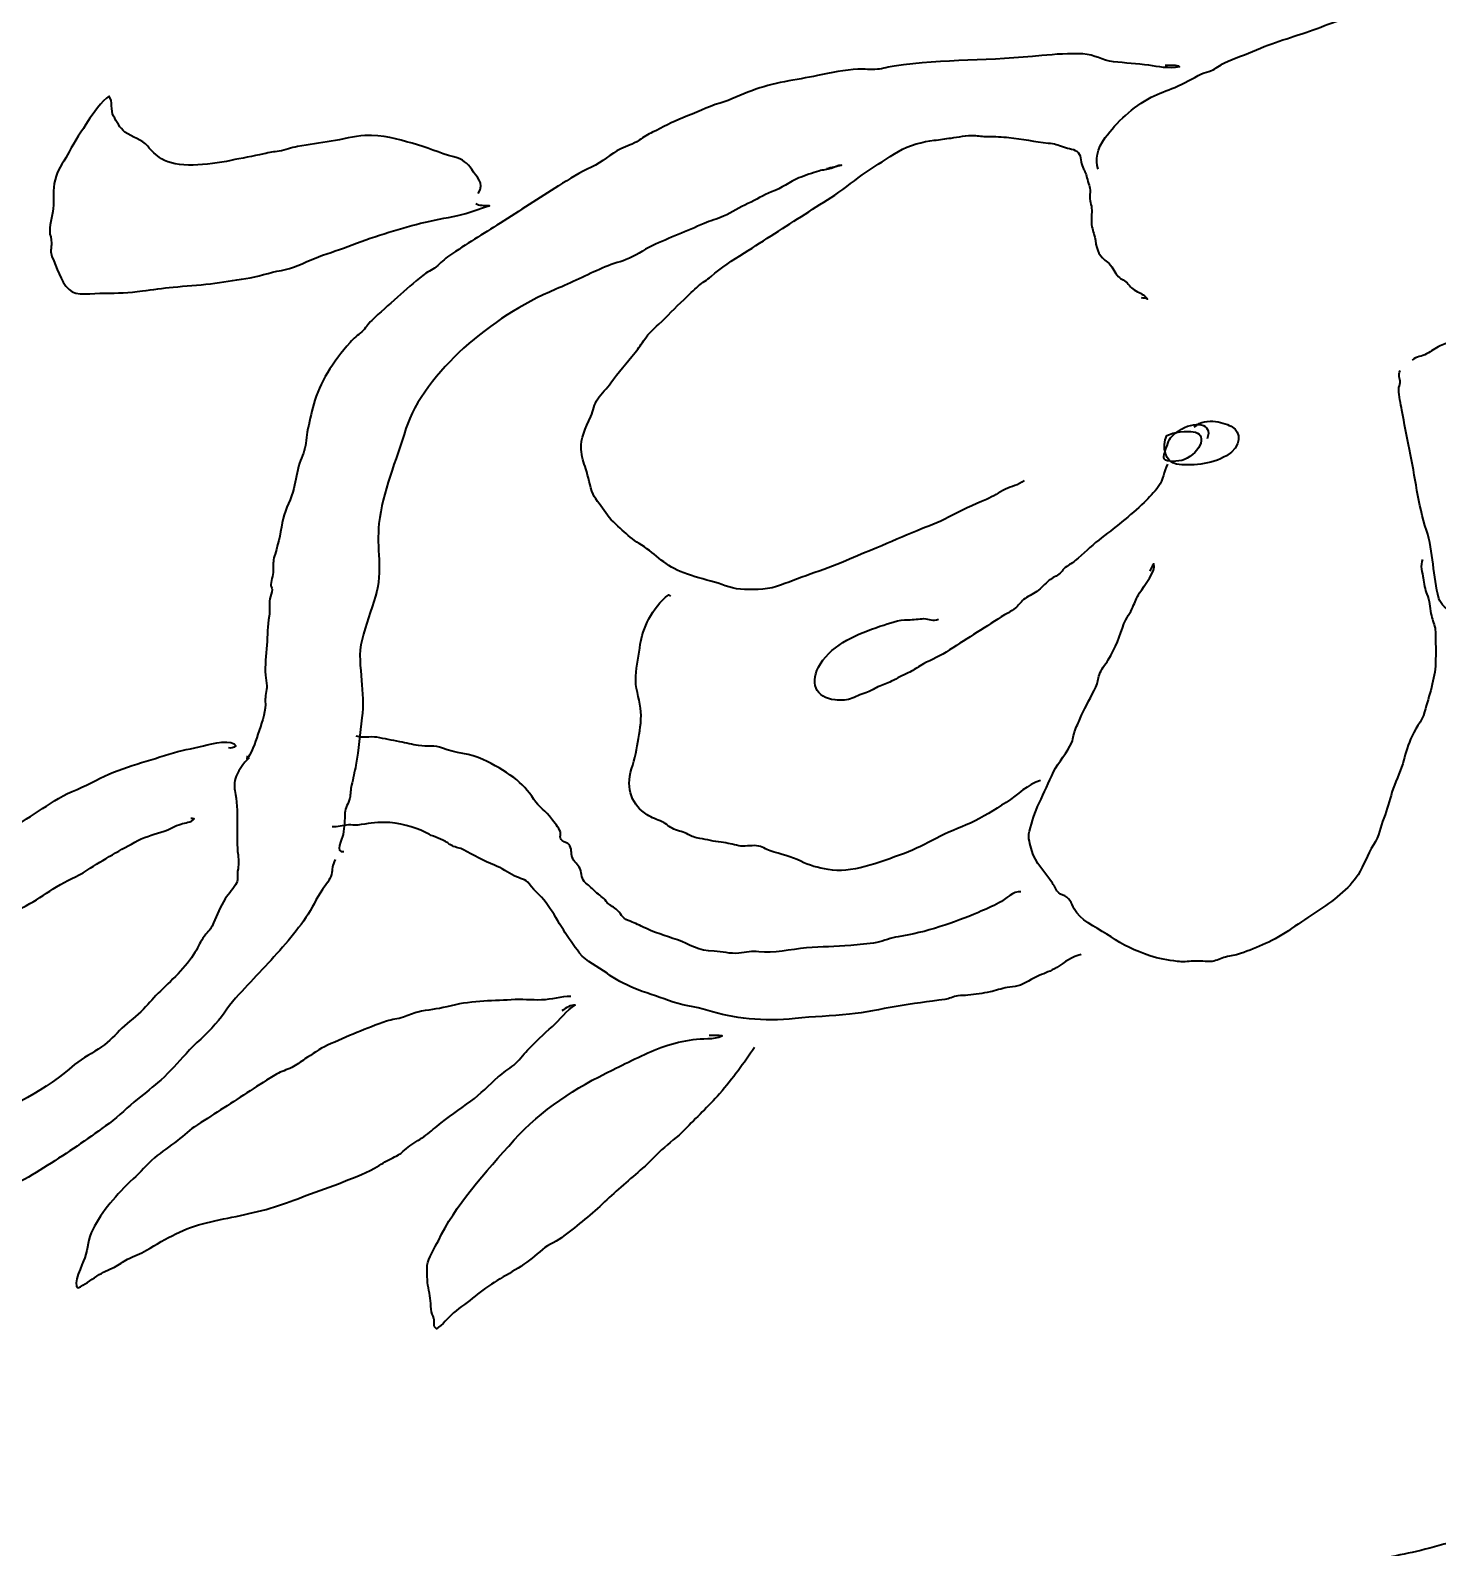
# Model space of a CAD drawing. Header units: millimetres. Extents: x 303.9 to 374.2, y -244.7 to -222.4.
# Drawn here: x 348.98 to 354.12, y -238.55 to -233.01 of the extents above; entities that cross this region are included whole.
import ezdxf

# ---------------------------------------------------------------- set-up
doc = ezdxf.new("R2010")
doc.units = ezdxf.units.MM
doc.header["$MEASUREMENT"] = 0
doc.layers.add('Bottom', color=7, linetype='Continuous', lineweight=0)

# ---------------------------------------------------------------- blocks, each defined once
blk = doc.blocks.new('Block_2')
at = {"layer": 'Bottom', "color": 18, "lineweight": 40, "true_color": 0x000000}
blk.add_open_spline([(351.8481, -242.1475), (351.8707, -242.0982), (351.8788, -242.0074), (351.8727, -241.8747), (351.8669, -241.7423), (351.8343, -241.5684), (351.7758, -241.3527), (351.7493, -241.2551), (351.7141, -241.1841), (351.6711, -241.1398), (351.6281, -241.0957), (351.5767, -241.0724), (351.5174, -241.0701), (351.5458, -241.0542), (351.5679, -241.0293), (351.5825, -240.9952), (351.5973, -240.9612), (351.6067, -240.9219), (351.6111, -240.8776), (351.6156, -240.8333), (351.6141, -240.7852), (351.608, -240.7349), (351.6017, -240.6838), (351.5913, -240.6332), (351.5774, -240.5819), (351.5412, -240.4485), (351.4967, -240.3336), (351.4445, -240.2367), (351.3923, -240.1402), (351.3381, -240.0752), (351.2825, -240.042), (351.2892, -240.0402), (351.2959, -240.0384), (351.3026, -240.0366), (351.3578, -240.0219), (351.4166, -239.9932), (351.4787, -239.9514), (351.5409, -239.9094), (351.6016, -239.8597), (351.6611, -239.8021), (351.7206, -239.7448), (351.7764, -239.6832), (351.8289, -239.6177), (351.8808, -239.5517), (351.9264, -239.4867), (351.9636, -239.4225), (352.002, -239.3581), (352.0305, -239.2976), (352.0495, -239.2406), (352.0688, -239.1841), (352.075, -239.1374), (352.0679, -239.1012), (352.13, -239.1131), (352.2333, -239.1138), (352.3776, -239.1019), (352.5213, -239.0901), (352.7047, -239.0504), (352.9261, -238.9816), (352.9785, -238.9653), (353.0338, -238.9448), (353.0919, -238.9197), (353.1494, -238.8947), (353.2051, -238.8678), (353.2575, -238.838), (353.3107, -238.8087), (353.359, -238.7784), (353.403, -238.7473), (353.4472, -238.7159), (353.4815, -238.6862), (353.5066, -238.6579), (353.5385, -238.7), (353.5788, -238.7406), (353.6276, -238.7794), (353.6765, -238.8184), (353.7307, -238.8478), (353.7897, -238.8671), (353.8246, -238.8182), (353.8449, -238.7693), (353.8513, -238.7197), (353.8574, -238.6701), (353.8592, -238.628), (353.8567, -238.5934), (353.8739, -238.596), (353.8986, -238.595), (353.9317, -238.5901), (353.9644, -238.5848), (354.0018, -238.5776), (354.0438, -238.5676), (354.0859, -238.5576), (354.1307, -238.5453), (354.1788, -238.532), (354.2268, -238.518), (354.2753, -238.5027), (354.324, -238.4859), (354.3534, -238.4759), (354.3869, -238.4626), (354.4253, -238.4472), (354.4635, -238.4311), (354.5017, -238.4143), (354.5402, -238.3969), (354.5787, -238.379), (354.6159, -238.3609), (354.6512, -238.3425), (354.6865, -238.3237), (354.7169, -238.3059), (354.7416, -238.2886), (354.7429, -238.3018), (354.7457, -238.3275), (354.751, -238.3646), (354.7559, -238.4019), (354.7634, -238.4447), (354.7729, -238.4925), (354.7823, -238.5403), (354.7938, -238.5908), (354.8073, -238.6441), (354.8207, -238.6974), (354.8353, -238.7474), (354.8522, -238.7944), (354.8865, -238.8916), (354.9215, -238.9822), (354.957, -239.0669), (354.9926, -239.1515), (355.0255, -239.2278), (355.0558, -239.2954), (355.0866, -239.3632), (355.1148, -239.4204), (355.1394, -239.468), (355.165, -239.5153), (355.1844, -239.5499), (355.1979, -239.5726), (355.1557, -239.5806), (355.111, -239.591), (355.0637, -239.6036), (355.0165, -239.6157), (354.969, -239.6285), (354.9199, -239.6423), (354.8718, -239.6559), (354.8244, -239.6696), (354.7788, -239.6837), (354.733, -239.6976), (354.6928, -239.7107), (354.6577, -239.7228), (354.4538, -239.7927), (354.2747, -239.8652), (354.1194, -239.9419), (354.085, -239.838), (354.0375, -239.7445), (353.977, -239.6612), (353.9165, -239.5777), (353.8465, -239.5105), (353.7674, -239.4593), (353.6884, -239.4082), (353.6008, -239.3753), (353.5049, -239.3605), (353.4089, -239.3458), (353.3083, -239.3548), (353.2021, -239.3881), (353.1443, -239.4063), (353.0876, -239.4288), (353.0325, -239.4562), (352.9774, -239.4834), (352.9271, -239.5193), (352.8818, -239.5645), (352.8367, -239.6092), (352.7989, -239.6646), (352.7689, -239.731), (352.7389, -239.7972), (352.7202, -239.8789), (352.7114, -239.976), (352.7034, -240.0734), (352.7081, -240.1878), (352.7263, -240.3203), (352.7445, -240.4524), (352.7799, -240.6063), (352.8319, -240.782), (352.8984, -241.0058), (352.9717, -241.1837), (353.054, -241.3163), (353.1353, -241.4488), (353.2226, -241.5464), (353.3153, -241.6091), (353.4077, -241.672), (353.5052, -241.7051), (353.606, -241.7097), (353.7074, -241.7137), (353.8109, -241.6994), (353.9169, -241.6663), (354.023, -241.633), (354.1097, -241.5836), (354.1782, -241.5192), (354.2457, -241.4541), (354.2959, -241.3786), (354.3282, -241.292), (354.3598, -241.2056), (354.3739, -241.1105), (354.3706, -241.0068), (354.3671, -240.903), (354.3465, -240.7946), (354.3094, -240.6816), (354.305, -240.6678), (354.3, -240.6542), (354.2944, -240.6409), (354.2889, -240.6274), (354.2846, -240.6137), (354.2797, -240.6), (354.3413, -240.5918), (354.3967, -240.5835), (354.4469, -240.5753), (354.4971, -240.5669), (354.5457, -240.5576), (354.5932, -240.5468), (354.6406, -240.5361), (354.6897, -240.5227), (354.7405, -240.5073), (354.7909, -240.4921), (354.8477, -240.4735), (354.9104, -240.452), (355.019, -240.4147), (355.1181, -240.3745), (355.2075, -240.3313), (355.2969, -240.2877), (355.3692, -240.2471), (355.424, -240.2089), (355.4205, -240.2308), (355.4208, -240.2612), (355.4265, -240.3001), (355.4316, -240.3393), (355.4397, -240.3833), (355.4505, -240.4324), (355.4612, -240.4816), (355.4745, -240.5328), (355.4901, -240.5858), (355.5066, -240.6391), (355.5231, -240.6907), (355.5408, -240.7407), (355.5624, -240.8013), (355.5912, -240.8628), (355.6275, -240.9249), (355.6642, -240.9868), (355.7019, -241.0451), (355.7405, -241.0998), (355.5892, -241.155), (355.4636, -241.2227), (355.3615, -241.3031), (355.2594, -241.3834), (355.1773, -241.464), (355.1153, -241.5455), (355.0525, -241.6269), (355.0073, -241.7021), (354.9788, -241.7708), (354.9508, -241.8395), (354.935, -241.8896), (354.9317, -241.9212), (354.8908, -241.9213), (354.8447, -241.9245), (354.7922, -241.9304), (354.7398, -241.9368), (354.6803, -241.947), (354.612, -241.9619), (354.5443, -241.9761), (354.467, -241.9954), (354.3799, -242.0189), (354.2929, -242.0428), (354.1944, -242.0721), (354.084, -242.1067), (353.9666, -242.1437), (353.8511, -242.1823), (353.7381, -242.2231), (353.6246, -242.2636), (353.5211, -242.3032), (353.4273, -242.3425), (353.3333, -242.3814), (353.2534, -242.4173), (353.1863, -242.4502), (353.1193, -242.4832), (353.074, -242.5106), (353.0496, -242.5329), (353.0078, -242.4678), (352.9395, -242.4085), (352.8445, -242.3537), (352.75, -242.2988), (352.6447, -242.2535), (352.53, -242.2176), (352.4144, -242.1816), (352.2965, -242.157), (352.1754, -242.1435), (352.0539, -242.1302), (351.9451, -242.1316), (351.8481, -242.1475)], degree=3, knots=[0, 0, 0, 0, 1, 1, 1, 2, 2, 2, 3, 3, 3, 4, 4, 4, 5, 5, 5, 6, 6, 6, 7, 7, 7, 8, 8, 8, 9, 9, 9, 10, 10, 10, 11, 11, 11, 12, 12, 12, 13, 13, 13, 14, 14, 14, 15, 15, 15, 16, 16, 16, 17, 17, 17, 18, 18, 18, 19, 19, 19, 20, 20, 20, 21, 21, 21, 22, 22, 22, 23, 23, 23, 24, 24, 24, 25, 25, 25, 26, 26, 26, 27, 27, 27, 28, 28, 28, 29, 29, 29, 30, 30, 30, 31, 31, 31, 32, 32, 32, 33, 33, 33, 34, 34, 34, 35, 35, 35, 36, 36, 36, 37, 37, 37, 38, 38, 38, 39, 39, 39, 40, 40, 40, 41, 41, 41, 42, 42, 42, 43, 43, 43, 44, 44, 44, 45, 45, 45, 46, 46, 46, 47, 47, 47, 48, 48, 48, 49, 49, 49, 50, 50, 50, 51, 51, 51, 52, 52, 52, 53, 53, 53, 54, 54, 54, 55, 55, 55, 56, 56, 56, 57, 57, 57, 58, 58, 58, 59, 59, 59, 60, 60, 60, 61, 61, 61, 62, 62, 62, 63, 63, 63, 64, 64, 64, 65, 65, 65, 66, 66, 66, 67, 67, 67, 68, 68, 68, 69, 69, 69, 70, 70, 70, 71, 71, 71, 72, 72, 72, 73, 73, 73, 74, 74, 74, 75, 75, 75, 76, 76, 76, 77, 77, 77, 78, 78, 78, 79, 79, 79, 80, 80, 80, 81, 81, 81, 82, 82, 82, 83, 83, 83, 84, 84, 84, 85, 85, 85, 86, 86, 86, 87, 87, 87, 88, 88, 88, 89, 89, 89, 90, 90, 90, 91, 91, 91, 92, 92, 92, 93, 93, 93, 94, 94, 94, 95, 95, 95, 96, 96, 96, 96], dxfattribs=at)

msp = doc.modelspace()

# ---------------------------------------------------------------- linework, layer by layer
at = {"layer": 'Bottom', "color": 18, "lineweight": 35, "true_color": 0x000000}
for points, knots in [([(352.8817, -233.5208), (352.8708, -233.4877), (352.8767, -233.4472), (352.9076, -233.406), (352.9496, -233.3501), (353.007, -233.2946), (353.0757, -233.2587), (353.1031, -233.2444), (353.1335, -233.2344), (353.1614, -233.2229), (353.1963, -233.2085), (353.2256, -233.1902), (353.2584, -233.1737), (353.2727, -233.1665), (353.281, -233.1681), (353.2954, -233.1616), (353.3117, -233.1543), (353.3253, -233.1408), (353.3424, -233.1334), (353.3806, -233.1167), (353.4207, -233.102), (353.4603, -233.0851), (353.5331, -233.054), (353.607, -233.0352), (353.6807, -233.0075), (353.7535, -232.9802), (353.8283, -232.9528), (353.9008, -232.9331), (353.9778, -232.9121), (354.049, -232.8943), (354.1236, -232.885), (354.2002, -232.8754), (354.2737, -232.8733), (354.3508, -232.8639), (354.3858, -232.8597), (354.4213, -232.859), (354.456, -232.8563), (354.4986, -232.853), (354.5308, -232.8623), (354.5698, -232.8662), (354.6299, -232.8723), (354.6932, -232.8809), (354.7406, -232.9049), (354.7626, -232.916), (354.7901, -232.9262), (354.8049, -232.9436), (354.8191, -232.9602), (354.8377, -232.9708), (354.8508, -232.9877), (354.8783, -233.0234), (354.8929, -233.073), (354.9283, -233.1027), (354.9615, -233.1305), (354.994, -233.1632), (355.0113, -233.2033), (355.0309, -233.2488), (355.0085, -233.3164), (354.9863, -233.3732), (354.9754, -233.4011), (354.9771, -233.4225), (354.9699, -233.4496), (354.961, -233.4829), (354.9455, -233.5223), (354.9331, -233.5555), (354.9116, -233.6129), (354.8604, -233.6788), (354.8152, -233.7326), (354.7666, -233.7905), (354.7184, -233.848), (354.6497, -233.8955), (354.5805, -233.9434), (354.5102, -233.9747), (354.4404, -234.0184), (354.4058, -234.0401), (354.3725, -234.0491), (354.3358, -234.0654), (354.3181, -234.0733), (354.2996, -234.0788), (354.2824, -234.0871), (354.2641, -234.0959), (354.2475, -234.1121), (354.2295, -234.1218), (354.198, -234.1389), (354.1618, -234.1526), (354.1296, -234.1665), (354.1115, -234.1743), (354.0981, -234.1872), (354.0808, -234.1959), (354.062, -234.2052), (354.0453, -234.2045), (354.0276, -234.2187)], [0, 0, 0, 0, 1, 1, 1, 2, 2, 2, 3, 3, 3, 4, 4, 4, 5, 5, 5, 6, 6, 6, 7, 7, 7, 8, 8, 8, 9, 9, 9, 10, 10, 10, 11, 11, 11, 12, 12, 12, 13, 13, 13, 14, 14, 14, 15, 15, 15, 16, 16, 16, 17, 17, 17, 18, 18, 18, 19, 19, 19, 20, 20, 20, 21, 21, 21, 22, 22, 22, 23, 23, 23, 24, 24, 24, 25, 25, 25, 26, 26, 26, 27, 27, 27, 28, 28, 28, 29, 29, 29, 30, 30, 30, 30]), ([(353.1259, -233.1422), (353.1449, -233.1418), (353.1679, -233.1379), (353.1792, -233.1474), (353.1368, -233.1562), (353.1021, -233.1466), (353.0667, -233.1421), (353.0237, -233.1366), (352.9806, -233.1337), (352.9376, -233.1293), (352.8964, -233.125), (352.8696, -233.1026), (352.8252, -233.1008), (352.7777, -233.099), (352.726, -233.1015), (352.6756, -233.1069), (352.4934, -233.1263), (352.3192, -233.1195), (352.1372, -233.1448), (352.118, -233.1475), (352.096, -233.1551), (352.0758, -233.1567), (352.0515, -233.1587), (352.0288, -233.1554), (352.0047, -233.1567), (351.9579, -233.1592), (351.9059, -233.1692), (351.8567, -233.1797), (351.78, -233.196), (351.6934, -233.2056), (351.6173, -233.235), (351.5781, -233.2502), (351.5408, -233.268), (351.5013, -233.2801), (351.4543, -233.2945), (351.4119, -233.3163), (351.3654, -233.3338), (351.3269, -233.3483), (351.2929, -233.3695), (351.2554, -233.3865), (351.2379, -233.3945), (351.223, -233.4047), (351.2067, -233.4154), (351.1813, -233.4321), (351.1645, -233.435), (351.1388, -233.4476), (351.1019, -233.4656), (351.0704, -233.4966), (351.0327, -233.5136), (350.9899, -233.5328), (350.953, -233.5563), (350.9116, -233.5827), (350.8406, -233.6281), (350.7696, -233.6735), (350.6986, -233.7188), (350.6372, -233.7581), (350.5732, -233.7959), (350.5133, -233.837), (350.4947, -233.8498), (350.4819, -233.8642), (350.4647, -233.878), (350.4496, -233.8902), (350.4313, -233.8979), (350.416, -233.9097), (350.3843, -233.934), (350.3535, -233.9626), (350.3235, -233.9891), (350.292, -234.0168), (350.26, -234.0454), (350.2298, -234.0738), (350.2158, -234.0869), (350.2074, -234.102), (350.1935, -234.1149), (350.1786, -234.1288), (350.1645, -234.1379), (350.1508, -234.1536), (350.0882, -234.2255), (350.0388, -234.3026), (350.0183, -234.3785), (350.009, -234.4127), (350.0015, -234.4476), (349.9945, -234.4814), (349.9916, -234.4951), (349.9908, -234.508), (349.9895, -234.5214), (349.9871, -234.5468), (349.9752, -234.5687), (349.9664, -234.5951), (349.9558, -234.6269), (349.9531, -234.6559), (349.9462, -234.6871), (349.9383, -234.7225), (349.9136, -234.7612), (349.9065, -234.7967), (349.8978, -234.8399), (349.8914, -234.8811), (349.8771, -234.9263), (349.8708, -234.9462), (349.869, -234.9613), (349.8702, -234.9793), (349.8716, -235.0001), (349.8637, -235.017), (349.8612, -235.0381), (349.8605, -235.0444), (349.8669, -235.0492), (349.8665, -235.0553), (349.8658, -235.0665), (349.8602, -235.0789), (349.858, -235.0904), (349.8538, -235.1128), (349.8592, -235.1314), (349.8555, -235.1534), (349.8494, -235.1885), (349.8499, -235.2232), (349.8467, -235.2592), (349.8434, -235.2959), (349.8401, -235.3333), (349.8417, -235.3683), (349.8423, -235.3817), (349.8473, -235.3936), (349.847, -235.4073), (349.8467, -235.4261), (349.8401, -235.4449), (349.8415, -235.4638), (349.8437, -235.4952), (349.831, -235.5361), (349.8189, -235.5707), (349.8063, -235.6066), (349.8, -235.6377), (349.7747, -235.6748), (349.7756, -235.6711), (349.7766, -235.6673), (349.7776, -235.6636)], [0, 0, 0, 0, 1, 1, 1, 2, 2, 2, 3, 3, 3, 4, 4, 4, 5, 5, 5, 6, 6, 6, 7, 7, 7, 8, 8, 8, 9, 9, 9, 10, 10, 10, 11, 11, 11, 12, 12, 12, 13, 13, 13, 14, 14, 14, 15, 15, 15, 16, 16, 16, 17, 17, 17, 18, 18, 18, 19, 19, 19, 20, 20, 20, 21, 21, 21, 22, 22, 22, 23, 23, 23, 24, 24, 24, 25, 25, 25, 26, 26, 26, 27, 27, 27, 28, 28, 28, 29, 29, 29, 30, 30, 30, 31, 31, 31, 32, 32, 32, 33, 33, 33, 34, 34, 34, 35, 35, 35, 36, 36, 36, 37, 37, 37, 38, 38, 38, 39, 39, 39, 40, 40, 40, 41, 41, 41, 42, 42, 42, 43, 43, 43, 44, 44, 44, 44]), ([(350.619, -233.6108), (350.644, -233.5702), (350.6114, -233.5483), (350.5948, -233.5227), (350.5794, -233.4991), (350.563, -233.4852), (350.53, -233.4765), (350.4765, -233.4623), (350.4301, -233.4413), (350.3774, -233.4268), (350.3228, -233.4117), (350.2728, -233.3954), (350.2049, -233.3984), (350.1649, -233.4002), (350.123, -233.4138), (350.0821, -233.4192), (350.0412, -233.4246), (350.0002, -233.4317), (349.9594, -233.4387), (349.9363, -233.4427), (349.9152, -233.4523), (349.8921, -233.4556), (349.8728, -233.4583), (349.856, -233.4608), (349.8358, -233.4654), (349.7953, -233.4746), (349.7556, -233.4812), (349.7153, -233.4897), (349.632, -233.5072), (349.5158, -233.5184), (349.4626, -233.4834), (349.4412, -233.4694), (349.4274, -233.4563), (349.4121, -233.4374), (349.3916, -233.4123), (349.3548, -233.4054), (349.3291, -233.3858), (349.3102, -233.3713), (349.2994, -233.3477), (349.2874, -233.328), (349.2754, -233.308), (349.2857, -233.2711), (349.2713, -233.2548), (349.2465, -233.2705), (349.2084, -233.3234), (349.1954, -233.3444), (349.1726, -233.3811), (349.1441, -233.4207), (349.1255, -233.4582), (349.1111, -233.487), (349.0859, -233.5191), (349.0775, -233.5466), (349.0661, -233.5843), (349.0687, -233.6184), (349.0677, -233.6531), (349.0669, -233.6832), (349.0548, -233.7174), (349.0544, -233.747), (349.0542, -233.7623), (349.0619, -233.7752), (349.061, -233.7913), (349.06, -233.8088), (349.0557, -233.8255), (349.0627, -233.8403), (349.0815, -233.8801), (349.0919, -233.928), (349.1254, -233.9609), (349.1508, -233.986), (349.2108, -233.9737), (349.2546, -233.9739), (349.3025, -233.9741), (349.3417, -233.9726), (349.3929, -233.9657), (349.4308, -233.9607), (349.4676, -233.9559), (349.5048, -233.952), (349.5499, -233.9473), (349.5966, -233.9451), (349.642, -233.9394), (349.6839, -233.9341), (349.7275, -233.9267), (349.77, -233.9206), (349.8136, -233.9144), (349.8574, -233.8979), (349.9, -233.8907), (349.9389, -233.8842), (349.9813, -233.8641), (350.0207, -233.8472), (350.0604, -233.8302), (350.1024, -233.8196), (350.1424, -233.8039), (350.228, -233.7703), (350.3231, -233.7407), (350.4086, -233.7187), (350.4545, -233.7068), (350.4988, -233.7006), (350.544, -233.6908), (350.5829, -233.6823), (350.6218, -233.6648), (350.6598, -233.6549), (350.6429, -233.6566), (350.6217, -233.6544), (350.6098, -233.6484)], [0, 0, 0, 0, 1, 1, 1, 2, 2, 2, 3, 3, 3, 4, 4, 4, 5, 5, 5, 6, 6, 6, 7, 7, 7, 8, 8, 8, 9, 9, 9, 10, 10, 10, 11, 11, 11, 12, 12, 12, 13, 13, 13, 14, 14, 14, 15, 15, 15, 16, 16, 16, 17, 17, 17, 18, 18, 18, 19, 19, 19, 20, 20, 20, 21, 21, 21, 22, 22, 22, 23, 23, 23, 24, 24, 24, 25, 25, 25, 26, 26, 26, 27, 27, 27, 28, 28, 28, 29, 29, 29, 30, 30, 30, 31, 31, 31, 32, 32, 32, 33, 33, 33, 34, 34, 34, 34]), ([(352.6112, -234.6578), (352.5875, -234.6778), (352.5682, -234.6773), (352.5433, -234.69), (352.5177, -234.703), (352.5008, -234.715), (352.4739, -234.7269), (352.4261, -234.7481), (352.3802, -234.7672), (352.3348, -234.7924), (352.3008, -234.8112), (352.2568, -234.8261), (352.2206, -234.8412), (352.1721, -234.8615), (352.1222, -234.8835), (352.0732, -234.9037), (352.036, -234.919), (351.9981, -234.9353), (351.9602, -234.9518), (351.9163, -234.9711), (351.8755, -234.9839), (351.8307, -235.0001), (351.7898, -235.0148), (351.7479, -235.0318), (351.707, -235.0452), (351.6667, -235.0584), (351.6132, -235.0574), (351.5763, -235.0549), (351.5357, -235.052), (351.5041, -235.0344), (351.4679, -235.0253), (351.4273, -235.0151), (351.3926, -235.0042), (351.3558, -234.9896), (351.2946, -234.9653), (351.2601, -234.919), (351.206, -234.8884), (351.183, -234.8754), (351.1637, -234.8558), (351.1445, -234.8387), (351.1229, -234.8195), (351.0999, -234.7998), (351.0844, -234.776), (351.0698, -234.7535), (351.0488, -234.7321), (351.038, -234.7074), (351.0257, -234.6792), (351.0213, -234.6445), (351.0114, -234.6151), (351.0041, -234.5935), (350.9963, -234.5687), (350.9945, -234.5444), (350.9914, -234.5024), (351.0103, -234.4698), (351.0301, -234.4238), (351.0397, -234.4016), (351.0406, -234.3812), (351.055, -234.3593), (351.0682, -234.3394), (351.0895, -234.3212), (351.1029, -234.3017), (351.1293, -234.2631), (351.1611, -234.2292), (351.1915, -234.1908), (351.2042, -234.1748), (351.2155, -234.1578), (351.2267, -234.1415), (351.2429, -234.1182), (351.2555, -234.108), (351.2777, -234.0877), (351.3099, -234.0585), (351.3371, -234.0265), (351.3699, -233.997), (351.3877, -233.981), (351.4051, -233.9622), (351.423, -233.9469), (351.4377, -233.9344), (351.4541, -233.926), (351.4685, -233.9131), (351.5054, -233.88), (351.5465, -233.855), (351.5905, -233.8269), (351.6644, -233.7797), (351.7383, -233.7324), (351.8121, -233.6852), (351.8482, -233.6622), (351.8843, -233.6391), (351.9203, -233.6161), (351.9621, -233.5894), (351.9944, -233.5587), (352.035, -233.5322), (352.0737, -233.507), (352.1129, -233.4807), (352.1525, -233.4569), (352.1915, -233.4334), (352.2427, -233.4205), (352.2828, -233.4159), (352.3039, -233.4135), (352.324, -233.4102), (352.3452, -233.4076), (352.3692, -233.4045), (352.4052, -233.397), (352.4267, -233.3984), (352.4455, -233.3996), (352.4583, -233.4023), (352.4781, -233.402), (352.5034, -233.4016), (352.5323, -233.4033), (352.5561, -233.4056), (352.6045, -233.4105), (352.6505, -233.421), (352.6988, -233.4259), (352.723, -233.4283), (352.7346, -233.4324), (352.7553, -233.4403), (352.7756, -233.4481), (352.7954, -233.4464), (352.8087, -233.461), (352.8218, -233.4755), (352.8165, -233.498), (352.8256, -233.5144), (352.8344, -233.5302), (352.8381, -233.5411), (352.8424, -233.5589), (352.8479, -233.581), (352.8548, -233.588), (352.8518, -233.6141), (352.8492, -233.6365), (352.858, -233.6505), (352.8584, -233.6708), (352.8588, -233.693), (352.8543, -233.7103), (352.8591, -233.7315), (352.8629, -233.7485), (352.8689, -233.7643), (352.8715, -233.7822), (352.8769, -233.82), (352.8862, -233.8399), (352.916, -233.8614), (352.9328, -233.8736), (352.9387, -233.8932), (352.9507, -233.9087), (352.9605, -233.9213), (352.9765, -233.925), (352.9871, -233.9364), (353.0002, -233.9505), (353.0063, -233.9604), (353.0254, -233.9692), (353.0405, -233.9761), (353.0542, -233.9824), (353.0615, -233.996), (353.0555, -233.9931), (353.0484, -233.9916), (353.0403, -233.9916)], [0, 0, 0, 0, 1, 1, 1, 2, 2, 2, 3, 3, 3, 4, 4, 4, 5, 5, 5, 6, 6, 6, 7, 7, 7, 8, 8, 8, 9, 9, 9, 10, 10, 10, 11, 11, 11, 12, 12, 12, 13, 13, 13, 14, 14, 14, 15, 15, 15, 16, 16, 16, 17, 17, 17, 18, 18, 18, 19, 19, 19, 20, 20, 20, 21, 21, 21, 22, 22, 22, 23, 23, 23, 24, 24, 24, 25, 25, 25, 26, 26, 26, 27, 27, 27, 28, 28, 28, 29, 29, 29, 30, 30, 30, 31, 31, 31, 32, 32, 32, 33, 33, 33, 34, 34, 34, 35, 35, 35, 36, 36, 36, 37, 37, 37, 38, 38, 38, 39, 39, 39, 40, 40, 40, 41, 41, 41, 42, 42, 42, 43, 43, 43, 44, 44, 44, 45, 45, 45, 46, 46, 46, 47, 47, 47, 48, 48, 48, 49, 49, 49, 50, 50, 50, 51, 51, 51, 51]), ([(351.8901, -233.5189), (351.9083, -233.5147), (351.9267, -233.5111), (351.9451, -233.5062), (351.9317, -233.5082), (351.9199, -233.5148), (351.907, -233.5189), (351.8914, -233.5238), (351.8774, -233.5236), (351.8621, -233.5282), (351.8405, -233.5348), (351.8114, -233.5443), (351.7896, -233.5534), (351.7551, -233.5679), (351.7261, -233.5909), (351.6898, -233.6045), (351.6567, -233.6169), (351.6352, -233.6324), (351.6031, -233.647), (351.5722, -233.661), (351.5452, -233.6789), (351.5142, -233.6931), (351.4908, -233.7039), (351.4662, -233.7092), (351.4429, -233.7196), (351.3809, -233.7474), (351.3161, -233.7724), (351.2536, -233.8009), (351.2192, -233.8166), (351.1942, -233.8391), (351.1582, -233.8517), (351.1287, -233.8621), (351.1013, -233.8699), (351.0717, -233.8827), (351.016, -233.9069), (350.9578, -233.9361), (350.9025, -233.9596), (350.7758, -234.0136), (350.6681, -234.0831), (350.5655, -234.1751), (350.4737, -234.2573), (350.3849, -234.3713), (350.3549, -234.468), (350.3188, -234.5844), (350.2692, -234.7014), (350.2564, -234.8149), (350.2463, -234.9044), (350.2715, -234.9874), (350.2436, -235.0797), (350.2276, -235.1325), (350.2089, -235.1862), (350.1946, -235.2381), (350.1803, -235.2901), (350.1902, -235.3403), (350.1924, -235.3878), (350.1944, -235.4316), (350.2018, -235.4778), (350.1942, -235.525), (350.1853, -235.5811), (350.1836, -235.6394), (350.172, -235.6976), (350.1671, -235.7218), (350.1618, -235.7463), (350.1563, -235.7706), (350.1527, -235.7867), (350.1533, -235.8028), (350.1497, -235.8183), (350.1453, -235.8366), (350.1332, -235.8534), (350.1322, -235.8714), (350.1307, -235.8977), (350.1305, -235.9222), (350.1255, -235.95), (350.1225, -235.9667), (350.0939, -236.0195), (350.128, -236.0118)], [0, 0, 0, 0, 1, 1, 1, 2, 2, 2, 3, 3, 3, 4, 4, 4, 5, 5, 5, 6, 6, 6, 7, 7, 7, 8, 8, 8, 9, 9, 9, 10, 10, 10, 11, 11, 11, 12, 12, 12, 13, 13, 13, 14, 14, 14, 15, 15, 15, 16, 16, 16, 17, 17, 17, 18, 18, 18, 19, 19, 19, 20, 20, 20, 21, 21, 21, 22, 22, 22, 23, 23, 23, 24, 24, 24, 25, 25, 25, 25]), ([(354.3211, -234.0947), (354.3571, -234.097), (354.382, -234.0889), (354.4108, -234.1015), (354.4241, -234.1073), (354.4407, -234.1091), (354.4541, -234.1149), (354.5009, -234.1351), (354.5366, -234.165), (354.5751, -234.192), (354.591, -234.2032), (354.6026, -234.2091), (354.6128, -234.2255), (354.6252, -234.2453), (354.6439, -234.2538), (354.6596, -234.2698), (354.6895, -234.3002), (354.7081, -234.3435), (354.7313, -234.3785), (354.7721, -234.4401), (354.8311, -234.5007), (354.8451, -234.5751), (354.8486, -234.5942), (354.8494, -234.6154), (354.8533, -234.6339), (354.8577, -234.655), (354.8678, -234.665), (354.8652, -234.6899), (354.8611, -234.7293), (354.8529, -234.7615), (354.838, -234.8021), (354.8213, -234.8476), (354.8092, -234.8935), (354.7918, -234.9378), (354.7802, -234.9676), (354.7515, -234.9976), (354.7351, -235.0273), (354.7181, -235.0581), (354.6886, -235.0913), (354.6586, -235.1188), (354.6174, -235.1567), (354.5685, -235.1865), (354.5195, -235.218), (354.4367, -235.2714), (354.3847, -235.2733), (354.3221, -235.2483), (354.3055, -235.2417), (354.2881, -235.2363), (354.2738, -235.2273), (354.2542, -235.2149), (354.2419, -235.1973), (354.2248, -235.1841), (354.2072, -235.1705), (354.1925, -235.155), (354.175, -235.1419), (354.1566, -235.1281), (354.1318, -235.1123), (354.1254, -235.0885), (354.1043, -235.0089), (354.1054, -234.9169), (354.0803, -234.8396), (354.0495, -234.7447), (354.0391, -234.6441), (354.0179, -234.5451), (354.0076, -234.4973), (353.9991, -234.4497), (353.9905, -234.4008), (353.9863, -234.3775), (353.9785, -234.3503), (353.9791, -234.3257), (353.9793, -234.3158), (353.9834, -234.3098), (353.9839, -234.3002), (353.9847, -234.2861), (353.975, -234.2727), (353.9846, -234.2568)], [0, 0, 0, 0, 1, 1, 1, 2, 2, 2, 3, 3, 3, 4, 4, 4, 5, 5, 5, 6, 6, 6, 7, 7, 7, 8, 8, 8, 9, 9, 9, 10, 10, 10, 11, 11, 11, 12, 12, 12, 13, 13, 13, 14, 14, 14, 15, 15, 15, 16, 16, 16, 17, 17, 17, 18, 18, 18, 19, 19, 19, 20, 20, 20, 21, 21, 21, 22, 22, 22, 23, 23, 23, 24, 24, 24, 25, 25, 25, 25]), ([(353.2326, -234.4619), (353.2789, -234.4233), (353.3456, -234.448), (353.3721, -234.4628), (353.403, -234.4802), (353.4062, -234.5341), (353.3505, -234.5674), (353.2944, -234.601), (353.2169, -234.6053), (353.1682, -234.5984), (353.1271, -234.5925), (353.1112, -234.5347), (353.1328, -234.4942), (353.154, -234.4803), (353.2094, -234.4771), (353.2284, -234.4801), (353.2533, -234.4841), (353.2633, -234.4979), (353.2561, -234.5213), (353.2494, -234.5432), (353.225, -234.5706), (353.1964, -234.5817), (353.1743, -234.5904), (353.1315, -234.5913), (353.1234, -234.5797), (353.1173, -234.5709), (353.1293, -234.5428), (353.1331, -234.5309), (353.1405, -234.5072), (353.1469, -234.4967), (353.1747, -234.4775), (353.2336, -234.4368), (353.3034, -234.4477), (353.2792, -234.5063)], [0, 0, 0, 0, 1, 1, 1, 2, 2, 2, 3, 3, 3, 4, 4, 4, 5, 5, 5, 6, 6, 6, 7, 7, 7, 8, 8, 8, 9, 9, 9, 10, 10, 10, 11, 11, 11, 11]), ([(353.1353, -234.5983), (353.1183, -234.6277), (353.1228, -234.6512), (353.1008, -234.6815), (353.0873, -234.7001), (353.066, -234.7218), (353.0493, -234.738), (352.999, -234.7867), (352.94, -234.8319), (352.8836, -234.8754), (352.8538, -234.8984), (352.8283, -234.9265), (352.7982, -234.9505), (352.7846, -234.9614), (352.7697, -234.9686), (352.7567, -234.9803), (352.7511, -234.9853), (352.7487, -234.9915), (352.7426, -234.9967), (352.7306, -235.0071), (352.7152, -235.0125), (352.703, -235.0223), (352.686, -235.036), (352.6766, -235.0499), (352.6578, -235.0628), (352.643, -235.0729), (352.623, -235.0815), (352.6094, -235.0928), (352.5975, -235.1026), (352.5907, -235.1141), (352.5788, -235.124), (352.5651, -235.1353), (352.5433, -235.1462), (352.5279, -235.156), (352.4609, -235.1989), (352.3936, -235.2415), (352.3267, -235.2846), (352.2936, -235.3059), (352.264, -235.3149), (352.2318, -235.3345), (352.217, -235.3436), (352.2046, -235.353), (352.1887, -235.3598), (352.1666, -235.3692), (352.15, -235.3801), (352.1279, -235.391), (352.1107, -235.3996), (352.0948, -235.4027), (352.0779, -235.4115), (352.0599, -235.4209), (352.0528, -235.4261), (352.0331, -235.4327), (352.0143, -235.4391), (351.9956, -235.4488), (351.9774, -235.4551), (351.9567, -235.4623), (351.9405, -235.4607), (351.9215, -235.459), (351.8509, -235.4527), (351.8251, -235.3941), (351.8677, -235.3272), (351.914, -235.2544), (352.0054, -235.2166), (352.0851, -235.1903), (352.1229, -235.1778), (352.1521, -235.1662), (352.1885, -235.1663), (352.2073, -235.1664), (352.2277, -235.1624), (352.2458, -235.1623), (352.2647, -235.1623), (352.2776, -235.1733), (352.2985, -235.1648)], [0, 0, 0, 0, 1, 1, 1, 2, 2, 2, 3, 3, 3, 4, 4, 4, 5, 5, 5, 6, 6, 6, 7, 7, 7, 8, 8, 8, 9, 9, 9, 10, 10, 10, 11, 11, 11, 12, 12, 12, 13, 13, 13, 14, 14, 14, 15, 15, 15, 16, 16, 16, 17, 17, 17, 18, 18, 18, 19, 19, 19, 20, 20, 20, 21, 21, 21, 22, 22, 22, 23, 23, 23, 24, 24, 24, 24]), ([(354.0662, -234.9463), (354.0557, -234.9662), (354.0652, -234.9972), (354.0681, -235.0139), (354.0717, -235.0339), (354.0741, -235.0555), (354.0821, -235.0733), (354.0922, -235.096), (354.0919, -235.1193), (354.0966, -235.1441), (354.1002, -235.1636), (354.1074, -235.1778), (354.1115, -235.1972), (354.1147, -235.2121), (354.1126, -235.2377), (354.1135, -235.2551), (354.1145, -235.2776), (354.1138, -235.3019), (354.1131, -235.3251), (354.1114, -235.3814), (354.0893, -235.4444), (354.0733, -235.5029), (354.0642, -235.5364), (354.0353, -235.5691), (354.0221, -235.6021), (354.0104, -235.6317), (354.0016, -235.6627), (353.9934, -235.692), (353.9839, -235.726), (353.9646, -235.7611), (353.9543, -235.7956), (353.9446, -235.8277), (353.9375, -235.858), (353.9245, -235.8906), (353.9106, -235.9252), (353.9085, -235.954), (353.8864, -235.9882), (353.8629, -236.0245), (353.8535, -236.0613), (353.8305, -236.0973), (353.7977, -236.1486), (353.7369, -236.1952), (353.6802, -236.2312), (353.6225, -236.2679), (353.5543, -236.3219), (353.493, -236.3485), (353.4636, -236.3613), (353.4327, -236.3747), (353.4019, -236.3852), (353.3812, -236.3922), (353.3662, -236.3923), (353.3466, -236.3976), (353.3293, -236.4023), (353.3147, -236.4115), (353.2973, -236.4134), (353.2745, -236.416), (353.2522, -236.4106), (353.2285, -236.4126), (353.2091, -236.4143), (353.1889, -236.4159), (353.1714, -236.4137), (353.1352, -236.4091), (353.102, -236.4041), (353.0705, -236.3932), (353.0186, -236.3753), (352.9696, -236.3529), (352.9293, -236.3245), (352.8885, -236.2957), (352.8329, -236.2742), (352.8035, -236.2362), (352.7902, -236.219), (352.7843, -236.1929), (352.767, -236.1789), (352.7586, -236.1721), (352.746, -236.1709), (352.738, -236.1636), (352.7281, -236.1545), (352.7227, -236.1392), (352.7153, -236.128), (352.6909, -236.091), (352.6498, -236.0532), (352.6399, -236.0085), (352.6345, -235.9846), (352.6233, -235.9664), (352.6311, -235.9376), (352.6405, -235.903), (352.6499, -235.8708), (352.6665, -235.8355), (352.6843, -235.7977), (352.7007, -235.7598), (352.7192, -235.722), (352.7367, -235.6863), (352.7697, -235.6501), (352.7852, -235.6148), (352.7933, -235.5964), (352.791, -235.5805), (352.8003, -235.5623), (352.8084, -235.5462), (352.8139, -235.5309), (352.8211, -235.5151), (352.8364, -235.4817), (352.8574, -235.4466), (352.8729, -235.4123), (352.8804, -235.3955), (352.8815, -235.3826), (352.8863, -235.3665), (352.8923, -235.3464), (352.9065, -235.3317), (352.9187, -235.3123), (352.9451, -235.2703), (352.9613, -235.2227), (352.976, -235.1815), (352.9833, -235.1611), (352.9997, -235.1412), (353.0086, -235.12), (353.0161, -235.1019), (353.0214, -235.0875), (353.0331, -235.0686), (353.0507, -235.04), (353.0948, -234.987), (353.0849, -234.9621), (353.0778, -234.9711), (353.0729, -234.9802), (353.0702, -234.9895)], [0, 0, 0, 0, 1, 1, 1, 2, 2, 2, 3, 3, 3, 4, 4, 4, 5, 5, 5, 6, 6, 6, 7, 7, 7, 8, 8, 8, 9, 9, 9, 10, 10, 10, 11, 11, 11, 12, 12, 12, 13, 13, 13, 14, 14, 14, 15, 15, 15, 16, 16, 16, 17, 17, 17, 18, 18, 18, 19, 19, 19, 20, 20, 20, 21, 21, 21, 22, 22, 22, 23, 23, 23, 24, 24, 24, 25, 25, 25, 26, 26, 26, 27, 27, 27, 28, 28, 28, 29, 29, 29, 30, 30, 30, 31, 31, 31, 32, 32, 32, 33, 33, 33, 34, 34, 34, 35, 35, 35, 36, 36, 36, 37, 37, 37, 38, 38, 38, 39, 39, 39, 40, 40, 40, 41, 41, 41, 41]), ([(352.6715, -235.7529), (352.6222, -235.7674), (352.5914, -235.8043), (352.5457, -235.8333), (352.5009, -235.8617), (352.4617, -235.8866), (352.4151, -235.9084), (352.3743, -235.9276), (352.3311, -235.9431), (352.2903, -235.9644), (352.2522, -235.9843), (352.2137, -236.0044), (352.1742, -236.0192), (352.081, -236.0539), (351.9778, -236.0927), (351.8966, -236.0786), (351.8578, -236.0719), (351.8272, -236.0635), (351.7961, -236.048), (351.761, -236.0307), (351.7233, -236.0228), (351.6848, -236.0103), (351.6666, -236.0044), (351.6568, -235.9935), (351.6351, -235.9915), (351.6143, -235.9895), (351.5896, -235.9953), (351.5698, -235.9914), (351.5472, -235.9869), (351.5297, -235.9812), (351.5054, -235.9787), (351.4787, -235.976), (351.4538, -235.9686), (351.4277, -235.9645), (351.4104, -235.9618), (351.3988, -235.9574), (351.3855, -235.9503), (351.3691, -235.9415), (351.3505, -235.9376), (351.3326, -235.9305), (351.3158, -235.9239), (351.307, -235.911), (351.2906, -235.9038), (351.2707, -235.8952), (351.2526, -235.8899), (351.2351, -235.8786), (351.1812, -235.8438), (351.1555, -235.7849), (351.1788, -235.7109), (351.1907, -235.6732), (351.1983, -235.6365), (351.204, -235.5995), (351.2098, -235.5622), (351.2163, -235.524), (351.2115, -235.4891), (351.2061, -235.4501), (351.1908, -235.4142), (351.194, -235.3725), (351.1971, -235.3338), (351.2047, -235.2948), (351.2104, -235.2558), (351.2181, -235.2034), (351.2526, -235.1204), (351.3139, -235.0749), (351.316, -235.0767), (351.3182, -235.0785), (351.3203, -235.0802)], [0, 0, 0, 0, 1, 1, 1, 2, 2, 2, 3, 3, 3, 4, 4, 4, 5, 5, 5, 6, 6, 6, 7, 7, 7, 8, 8, 8, 9, 9, 9, 10, 10, 10, 11, 11, 11, 12, 12, 12, 13, 13, 13, 14, 14, 14, 15, 15, 15, 16, 16, 16, 17, 17, 17, 18, 18, 18, 19, 19, 19, 20, 20, 20, 21, 21, 21, 22, 22, 22, 22]), ([(350.0969, -236.0422), (350.0837, -236.0633), (350.0879, -236.0769), (350.0826, -236.0966), (350.0773, -236.1168), (350.0636, -236.1316), (350.0498, -236.1514), (350.0259, -236.1861), (350.0126, -236.2204), (349.9894, -236.2539), (349.9443, -236.3194), (349.8883, -236.3815), (349.8298, -236.4434), (349.801, -236.4738), (349.7736, -236.5046), (349.7445, -236.535), (349.7116, -236.5693), (349.6904, -236.6074), (349.659, -236.6429), (349.6256, -236.6806), (349.586, -236.7137), (349.5521, -236.7505), (349.5207, -236.7844), (349.4956, -236.8149), (349.46, -236.8466), (349.4329, -236.8708), (349.4037, -236.8934), (349.3751, -236.9164), (349.3394, -236.9451), (349.308, -236.9776), (349.2711, -237.005), (349.2023, -237.0558), (349.1336, -237.1028), (349.0595, -237.1502), (348.9862, -237.1971), (348.914, -237.2408), (348.8344, -237.2679), (348.7945, -237.2814), (348.7511, -237.291), (348.7116, -237.3013), (348.6686, -237.3124), (348.6049, -237.3206), (348.5675, -237.3163), (348.534, -237.3125), (348.5003, -237.3084), (348.4666, -237.3046), (348.43, -237.3003), (348.3752, -237.2954), (348.3527, -237.2758), (348.3308, -237.2567), (348.3002, -237.249), (348.2725, -237.2343), (348.2455, -237.2199), (348.2191, -237.2049), (348.1923, -237.1902), (348.1427, -237.1631), (348.1259, -237.108), (348.1072, -237.0601), (348.0973, -237.0347), (348.1051, -237.0007), (348.0997, -236.9734), (348.0968, -236.9587), (348.0906, -236.9474), (348.0939, -236.9301), (348.0975, -236.9119), (348.0964, -236.896), (348.0997, -236.8789), (348.1031, -236.862), (348.1168, -236.8423), (348.1228, -236.8248), (348.1309, -236.801), (348.1349, -236.7873), (348.1509, -236.7642), (348.1747, -236.7298), (348.2016, -236.6981), (348.2283, -236.6643), (348.2552, -236.6303), (348.2809, -236.5933), (348.306, -236.5591), (348.3325, -236.5232), (348.3615, -236.4897), (348.388, -236.4537), (348.4379, -236.3858), (348.501, -236.3273), (348.5625, -236.2657), (348.5783, -236.2498), (348.5925, -236.2342), (348.6098, -236.2189), (348.6178, -236.2119), (348.624, -236.2122), (348.6325, -236.203), (348.6399, -236.1949), (348.6409, -236.1837), (348.6481, -236.1756), (348.6791, -236.1405), (348.7235, -236.1098), (348.7532, -236.0746), (348.7811, -236.0416), (348.8181, -236.0113), (348.8517, -235.9809), (348.8875, -235.9484), (348.9279, -235.9206), (348.97, -235.8936), (349.0088, -235.8689), (349.0472, -235.8427), (349.0866, -235.819), (349.1299, -235.7931), (349.1784, -235.7776), (349.2227, -235.7533), (349.3055, -235.708), (349.4035, -235.6855), (349.4898, -235.6568), (349.533, -235.6424), (349.5733, -235.6377), (349.6158, -235.6264), (349.6478, -235.6178), (349.7236, -235.6003), (349.7343, -235.6268), (349.7254, -235.6341), (349.7163, -235.6366), (349.707, -235.6345)], [0, 0, 0, 0, 1, 1, 1, 2, 2, 2, 3, 3, 3, 4, 4, 4, 5, 5, 5, 6, 6, 6, 7, 7, 7, 8, 8, 8, 9, 9, 9, 10, 10, 10, 11, 11, 11, 12, 12, 12, 13, 13, 13, 14, 14, 14, 15, 15, 15, 16, 16, 16, 17, 17, 17, 18, 18, 18, 19, 19, 19, 20, 20, 20, 21, 21, 21, 22, 22, 22, 23, 23, 23, 24, 24, 24, 25, 25, 25, 26, 26, 26, 27, 27, 27, 28, 28, 28, 29, 29, 29, 30, 30, 30, 31, 31, 31, 32, 32, 32, 33, 33, 33, 34, 34, 34, 35, 35, 35, 36, 36, 36, 37, 37, 37, 38, 38, 38, 39, 39, 39, 40, 40, 40, 40]), ([(352.5994, -236.1592), (352.5727, -236.1558), (352.5443, -236.1867), (352.5194, -236.2002), (352.4971, -236.2123), (352.4676, -236.2244), (352.4445, -236.2346), (352.3984, -236.2551), (352.3523, -236.2709), (352.3045, -236.2867), (352.25, -236.3047), (352.2049, -236.3151), (352.1518, -236.3234), (352.1257, -236.3275), (352.0998, -236.339), (352.0735, -236.3446), (352.0416, -236.3513), (352.0091, -236.352), (351.9783, -236.3551), (351.9215, -236.3607), (351.8732, -236.3596), (351.8172, -236.3645), (351.7587, -236.3696), (351.6963, -236.3858), (351.6432, -236.3782), (351.6168, -236.3744), (351.5981, -236.3802), (351.5699, -236.3835), (351.5377, -236.3874), (351.5103, -236.3768), (351.4795, -236.3766), (351.4247, -236.3763), (351.3894, -236.3506), (351.3456, -236.3351), (351.3026, -236.3199), (351.2591, -236.3079), (351.2206, -236.2881), (351.2032, -236.2792), (351.185, -236.2719), (351.1663, -236.2645), (351.1414, -236.2546), (351.1404, -236.2378), (351.1228, -236.223), (351.1089, -236.2113), (351.0962, -236.2098), (351.0858, -236.1944), (351.0757, -236.1793), (351.06, -236.1724), (351.0474, -236.16), (351.0356, -236.1484), (351.0247, -236.1382), (351.0113, -236.1276), (350.9935, -236.1136), (350.9988, -236.0946), (350.9904, -236.0756), (350.9837, -236.0606), (350.9677, -236.0502), (350.9622, -236.0347), (350.9567, -236.0191), (350.9622, -235.9995), (350.9497, -235.9871), (350.9396, -235.977), (350.925, -235.978), (350.919, -235.9642), (350.9164, -235.9581), (350.9208, -235.9475), (350.9186, -235.9408), (350.9128, -235.9231), (350.896, -235.9081), (350.8858, -235.8928), (350.8676, -235.8654), (350.8393, -235.8494), (350.822, -235.8222), (350.8019, -235.7905), (350.7787, -235.7658), (350.7482, -235.7425), (350.7153, -235.7172), (350.6764, -235.6964), (350.6361, -235.6764), (350.5919, -235.6544), (350.5328, -235.6543), (350.4885, -235.6354), (350.4598, -235.6232), (350.4337, -235.6301), (350.4006, -235.6259), (350.3768, -235.6229), (350.3551, -235.6157), (350.3321, -235.6115), (350.3042, -235.6064), (350.2768, -235.6003), (350.2485, -235.5955), (350.2275, -235.5919), (350.1862, -235.5988), (350.1733, -235.5908)], [0, 0, 0, 0, 1, 1, 1, 2, 2, 2, 3, 3, 3, 4, 4, 4, 5, 5, 5, 6, 6, 6, 7, 7, 7, 8, 8, 8, 9, 9, 9, 10, 10, 10, 11, 11, 11, 12, 12, 12, 13, 13, 13, 14, 14, 14, 15, 15, 15, 16, 16, 16, 17, 17, 17, 18, 18, 18, 19, 19, 19, 20, 20, 20, 21, 21, 21, 22, 22, 22, 23, 23, 23, 24, 24, 24, 25, 25, 25, 26, 26, 26, 27, 27, 27, 28, 28, 28, 29, 29, 29, 30, 30, 30, 31, 31, 31, 31]), ([(349.7825, -235.671), (349.7622, -235.6854), (349.7372, -235.727), (349.7325, -235.7451), (349.7264, -235.7688), (349.7286, -235.7846), (349.7322, -235.8037), (349.7392, -235.8407), (349.7399, -235.8801), (349.7389, -235.9214), (349.7379, -235.9574), (349.7374, -235.9914), (349.7419, -236.025), (349.7447, -236.0464), (349.7447, -236.061), (349.7404, -236.0838), (349.7376, -236.0992), (349.7438, -236.111), (349.7364, -236.1275), (349.7277, -236.1467), (349.7075, -236.1659), (349.6954, -236.1849), (349.6763, -236.2151), (349.6646, -236.2435), (349.6529, -236.2732), (349.6463, -236.2899), (349.637, -236.2993), (349.6248, -236.3145), (349.6083, -236.3352), (349.6007, -236.3508), (349.5898, -236.372), (349.5637, -236.4226), (349.5051, -236.4775), (349.4586, -236.5217), (349.4356, -236.5435), (349.4183, -236.5657), (349.3964, -236.5881), (349.372, -236.6131), (349.3432, -236.6328), (349.3183, -236.6577), (349.2952, -236.6807), (349.2713, -236.7056), (349.2438, -236.7256), (349.2122, -236.7485), (349.1747, -236.7648), (349.1454, -236.7904), (349.0441, -236.879), (348.9071, -236.9534), (348.784, -236.9978), (348.7181, -237.0216), (348.6387, -237.044), (348.5767, -237.0458), (348.5079, -237.0477), (348.467, -237.0325), (348.4555, -236.9791), (348.4443, -236.9276), (348.4365, -236.8854), (348.4598, -236.8231), (348.476, -236.7799), (348.4955, -236.737), (348.5222, -236.6935), (348.54, -236.6647), (348.5631, -236.6338), (348.5853, -236.6056), (348.612, -236.5714), (348.6518, -236.539), (348.6765, -236.5054), (348.6873, -236.4906), (348.6906, -236.4801), (348.7038, -236.4664), (348.72, -236.4496), (348.7294, -236.4377), (348.7429, -236.4196), (348.7636, -236.392), (348.7918, -236.3646), (348.8157, -236.3365), (348.8591, -236.2854), (348.9203, -236.2366), (348.9818, -236.2027), (349.0149, -236.1844), (349.0476, -236.1621), (349.0797, -236.1413), (349.1169, -236.1171), (349.1525, -236.1056), (349.1906, -236.0811), (349.2532, -236.0408), (349.3129, -236.0061), (349.3767, -235.9723), (349.4081, -235.9557), (349.4404, -235.9494), (349.4724, -235.9383), (349.4931, -235.9312), (349.5123, -235.9189), (349.5334, -235.9121), (349.5502, -235.9066), (349.5693, -235.9074), (349.5822, -235.8928), (349.5782, -235.8924), (349.5741, -235.892), (349.5701, -235.8915)], [0, 0, 0, 0, 1, 1, 1, 2, 2, 2, 3, 3, 3, 4, 4, 4, 5, 5, 5, 6, 6, 6, 7, 7, 7, 8, 8, 8, 9, 9, 9, 10, 10, 10, 11, 11, 11, 12, 12, 12, 13, 13, 13, 14, 14, 14, 15, 15, 15, 16, 16, 16, 17, 17, 17, 18, 18, 18, 19, 19, 19, 20, 20, 20, 21, 21, 21, 22, 22, 22, 23, 23, 23, 24, 24, 24, 25, 25, 25, 26, 26, 26, 27, 27, 27, 28, 28, 28, 29, 29, 29, 30, 30, 30, 31, 31, 31, 32, 32, 32, 33, 33, 33, 33]), ([(352.8201, -236.3889), (352.7863, -236.3954), (352.7604, -236.4169), (352.7305, -236.4355), (352.7068, -236.4503), (352.6905, -236.455), (352.6664, -236.4657), (352.6417, -236.4766), (352.6142, -236.4954), (352.5881, -236.5033), (352.5766, -236.5068), (352.5612, -236.5069), (352.5496, -236.5088), (352.5286, -236.5123), (352.5075, -236.5209), (352.4872, -236.5251), (352.4603, -236.5308), (352.4331, -236.5336), (352.4065, -236.5373), (352.3932, -236.5391), (352.3836, -236.5361), (352.3692, -236.5388), (352.353, -236.5418), (352.3376, -236.5507), (352.3218, -236.5527), (352.2628, -236.5604), (352.2041, -236.5674), (352.1438, -236.5781), (352.0861, -236.5882), (352.0302, -236.6008), (351.9739, -236.6065), (351.9069, -236.6134), (351.8424, -236.6151), (351.7755, -236.6221), (351.6614, -236.6342), (351.5479, -236.6219), (351.4572, -236.5928), (351.4101, -236.5777), (351.358, -236.5749), (351.3134, -236.5567), (351.2723, -236.54), (351.2272, -236.5277), (351.1866, -236.5112), (351.1519, -236.497), (351.117, -236.4777), (351.0888, -236.4571), (351.0562, -236.4334), (351.0136, -236.4142), (350.9886, -236.3831), (350.9455, -236.3295), (350.9124, -236.2675), (350.8744, -236.2104), (350.8543, -236.18), (350.8263, -236.1592), (350.8047, -236.1304), (350.7917, -236.1131), (350.771, -236.1117), (350.7505, -236.1015), (350.7257, -236.089), (350.7055, -236.0731), (350.6783, -236.0627), (350.6372, -236.0469), (350.6014, -236.0252), (350.5647, -236.0058), (350.5525, -235.9993), (350.5364, -235.9981), (350.5242, -235.9919), (350.5119, -235.9857), (350.5031, -235.9763), (350.4894, -235.9709), (350.4658, -235.9617), (350.4448, -235.9528), (350.4235, -235.9418), (350.3872, -235.9229), (350.3271, -235.9067), (350.2766, -235.9062), (350.2437, -235.9058), (350.2137, -235.9109), (350.1793, -235.916), (350.1628, -235.9184), (350.1584, -235.9145), (350.1449, -235.9156), (350.1251, -235.9172), (350.1045, -235.9244), (350.0857, -235.9222)], [0, 0, 0, 0, 1, 1, 1, 2, 2, 2, 3, 3, 3, 4, 4, 4, 5, 5, 5, 6, 6, 6, 7, 7, 7, 8, 8, 8, 9, 9, 9, 10, 10, 10, 11, 11, 11, 12, 12, 12, 13, 13, 13, 14, 14, 14, 15, 15, 15, 16, 16, 16, 17, 17, 17, 18, 18, 18, 19, 19, 19, 20, 20, 20, 21, 21, 21, 22, 22, 22, 23, 23, 23, 24, 24, 24, 25, 25, 25, 26, 26, 26, 27, 27, 27, 28, 28, 28, 28]), ([(350.9572, -236.5412), (350.9223, -236.5413), (350.8838, -236.5535), (350.8499, -236.5545), (350.8129, -236.5556), (350.7779, -236.5511), (350.7392, -236.5537), (350.663, -236.5588), (350.5868, -236.557), (350.5046, -236.5791), (350.4681, -236.589), (350.4343, -236.5899), (350.3983, -236.5989), (350.3804, -236.6034), (350.3632, -236.6118), (350.3455, -236.6173), (350.3239, -236.624), (350.3052, -236.6252), (350.2842, -236.6323), (350.2107, -236.6574), (350.1399, -236.6874), (350.0679, -236.72), (350.0399, -236.7326), (350.0124, -236.753), (349.9861, -236.7699), (349.9708, -236.7797), (349.954, -236.7931), (349.9381, -236.8011), (349.9185, -236.811), (349.9016, -236.8138), (349.882, -236.8254), (349.8172, -236.8639), (349.7539, -236.9077), (349.6903, -236.9483), (349.6582, -236.9689), (349.626, -236.9896), (349.5938, -237.01), (349.5642, -237.0287), (349.547, -237.0482), (349.5205, -237.0678), (349.4905, -237.0901), (349.4647, -237.1078), (349.4369, -237.1312), (349.4081, -237.1555), (349.3857, -237.1827), (349.3589, -237.2078), (349.2975, -237.2653), (349.2457, -237.3261), (349.2114, -237.3919), (349.1932, -237.4269), (349.194, -237.4603), (349.1827, -237.4953), (349.1742, -237.5212), (349.1353, -237.5941), (349.1573, -237.6058), (349.1815, -237.5941), (349.2038, -237.5774), (349.2264, -237.5627), (349.2503, -237.5472), (349.2668, -237.5405), (349.2908, -237.5297), (349.3088, -237.5217), (349.3215, -237.5101), (349.3387, -237.5009), (349.3623, -237.4884), (349.3843, -237.4822), (349.4076, -237.4683), (349.4808, -237.4246), (349.5464, -237.3864), (349.6267, -237.3675), (349.709, -237.348), (349.7924, -237.3358), (349.8751, -237.3099), (349.9152, -237.2973), (349.9493, -237.2849), (349.9891, -237.2686), (350.0337, -237.2502), (350.081, -237.2378), (350.1257, -237.2186), (350.1716, -237.1989), (350.2137, -237.1866), (350.2566, -237.1585), (350.2764, -237.1456), (350.2942, -237.1376), (350.3136, -237.1275), (350.3369, -237.1153), (350.3352, -237.1156), (350.3563, -237.0971), (350.3732, -237.0823), (350.393, -237.071), (350.4122, -237.059), (350.4353, -237.0447), (350.4488, -237.0309), (350.4687, -237.0147), (350.509, -236.982), (350.5495, -236.9547), (350.5915, -236.9238), (350.6267, -236.898), (350.6589, -236.8641), (350.6914, -236.8356), (350.71, -236.8194), (350.7296, -236.8073), (350.7481, -236.7923), (350.7666, -236.7772), (350.7818, -236.7546), (350.7983, -236.7379), (350.8274, -236.7084), (350.8575, -236.6789), (350.8895, -236.6507), (350.9143, -236.6288), (350.9438, -236.5899), (350.9729, -236.5739), (350.9552, -236.5713), (350.9409, -236.5831), (350.9241, -236.5942)], [0, 0, 0, 0, 1, 1, 1, 2, 2, 2, 3, 3, 3, 4, 4, 4, 5, 5, 5, 6, 6, 6, 7, 7, 7, 8, 8, 8, 9, 9, 9, 10, 10, 10, 11, 11, 11, 12, 12, 12, 13, 13, 13, 14, 14, 14, 15, 15, 15, 16, 16, 16, 17, 17, 17, 18, 18, 18, 19, 19, 19, 20, 20, 20, 21, 21, 21, 22, 22, 22, 23, 23, 23, 24, 24, 24, 25, 25, 25, 26, 26, 26, 27, 27, 27, 28, 28, 28, 29, 29, 29, 30, 30, 30, 31, 31, 31, 32, 32, 32, 33, 33, 33, 34, 34, 34, 35, 35, 35, 36, 36, 36, 37, 37, 37, 38, 38, 38, 38]), ([(351.6272, -236.7275), (351.588, -236.7855), (351.5488, -236.8402), (351.4995, -236.8968), (351.4587, -236.9437), (351.4147, -236.9833), (351.3721, -237.0283), (351.3464, -237.0554), (351.3156, -237.0761), (351.2879, -237.102), (351.2643, -237.1241), (351.2439, -237.1474), (351.2189, -237.1688), (351.1723, -237.2089), (351.1244, -237.2498), (351.0798, -237.2919), (351.0347, -237.3344), (350.982, -237.3768), (350.9317, -237.4161), (350.9081, -237.4345), (350.8765, -237.4466), (350.8533, -237.4653), (350.8251, -237.4879), (350.8062, -237.5067), (350.7742, -237.5269), (350.7211, -237.5606), (350.6539, -237.5954), (350.6077, -237.6357), (350.5829, -237.6574), (350.5532, -237.6751), (350.5284, -237.697), (350.5107, -237.7126), (350.4868, -237.7432), (350.4662, -237.7545), (350.453, -237.7477), (350.4601, -237.7298), (350.4567, -237.7169), (350.4534, -237.7045), (350.4467, -237.698), (350.4465, -237.6834), (350.446, -237.6545), (350.4416, -237.6317), (350.4368, -237.6054), (350.4324, -237.5809), (350.4313, -237.5487), (350.4328, -237.5227), (350.4342, -237.4978), (350.4606, -237.4599), (350.4731, -237.4334), (350.5328, -237.3058), (350.6441, -237.1836), (350.7498, -237.0656), (350.848, -236.9562), (350.9754, -236.8746), (351.1099, -236.8091), (351.1693, -236.7802), (351.2348, -236.7461), (351.2967, -236.724), (351.3331, -236.711), (351.3679, -236.7046), (351.4031, -236.6986), (351.4347, -236.6932), (351.4797, -236.7), (351.509, -236.6857), (351.495, -236.6826), (351.4781, -236.6843), (351.4622, -236.6847)], [0, 0, 0, 0, 1, 1, 1, 2, 2, 2, 3, 3, 3, 4, 4, 4, 5, 5, 5, 6, 6, 6, 7, 7, 7, 8, 8, 8, 9, 9, 9, 10, 10, 10, 11, 11, 11, 12, 12, 12, 13, 13, 13, 14, 14, 14, 15, 15, 15, 16, 16, 16, 17, 17, 17, 18, 18, 18, 19, 19, 19, 20, 20, 20, 21, 21, 21, 22, 22, 22, 22])]:
    msp.add_open_spline(points, degree=3, knots=knots, dxfattribs=at)

# ---------------------------------------------------------------- block references
at = {"layer": 'Bottom'}
msp.add_blockref('Block_2', (0, 0), dxfattribs=at)

doc.saveas('drawing.dxf')
